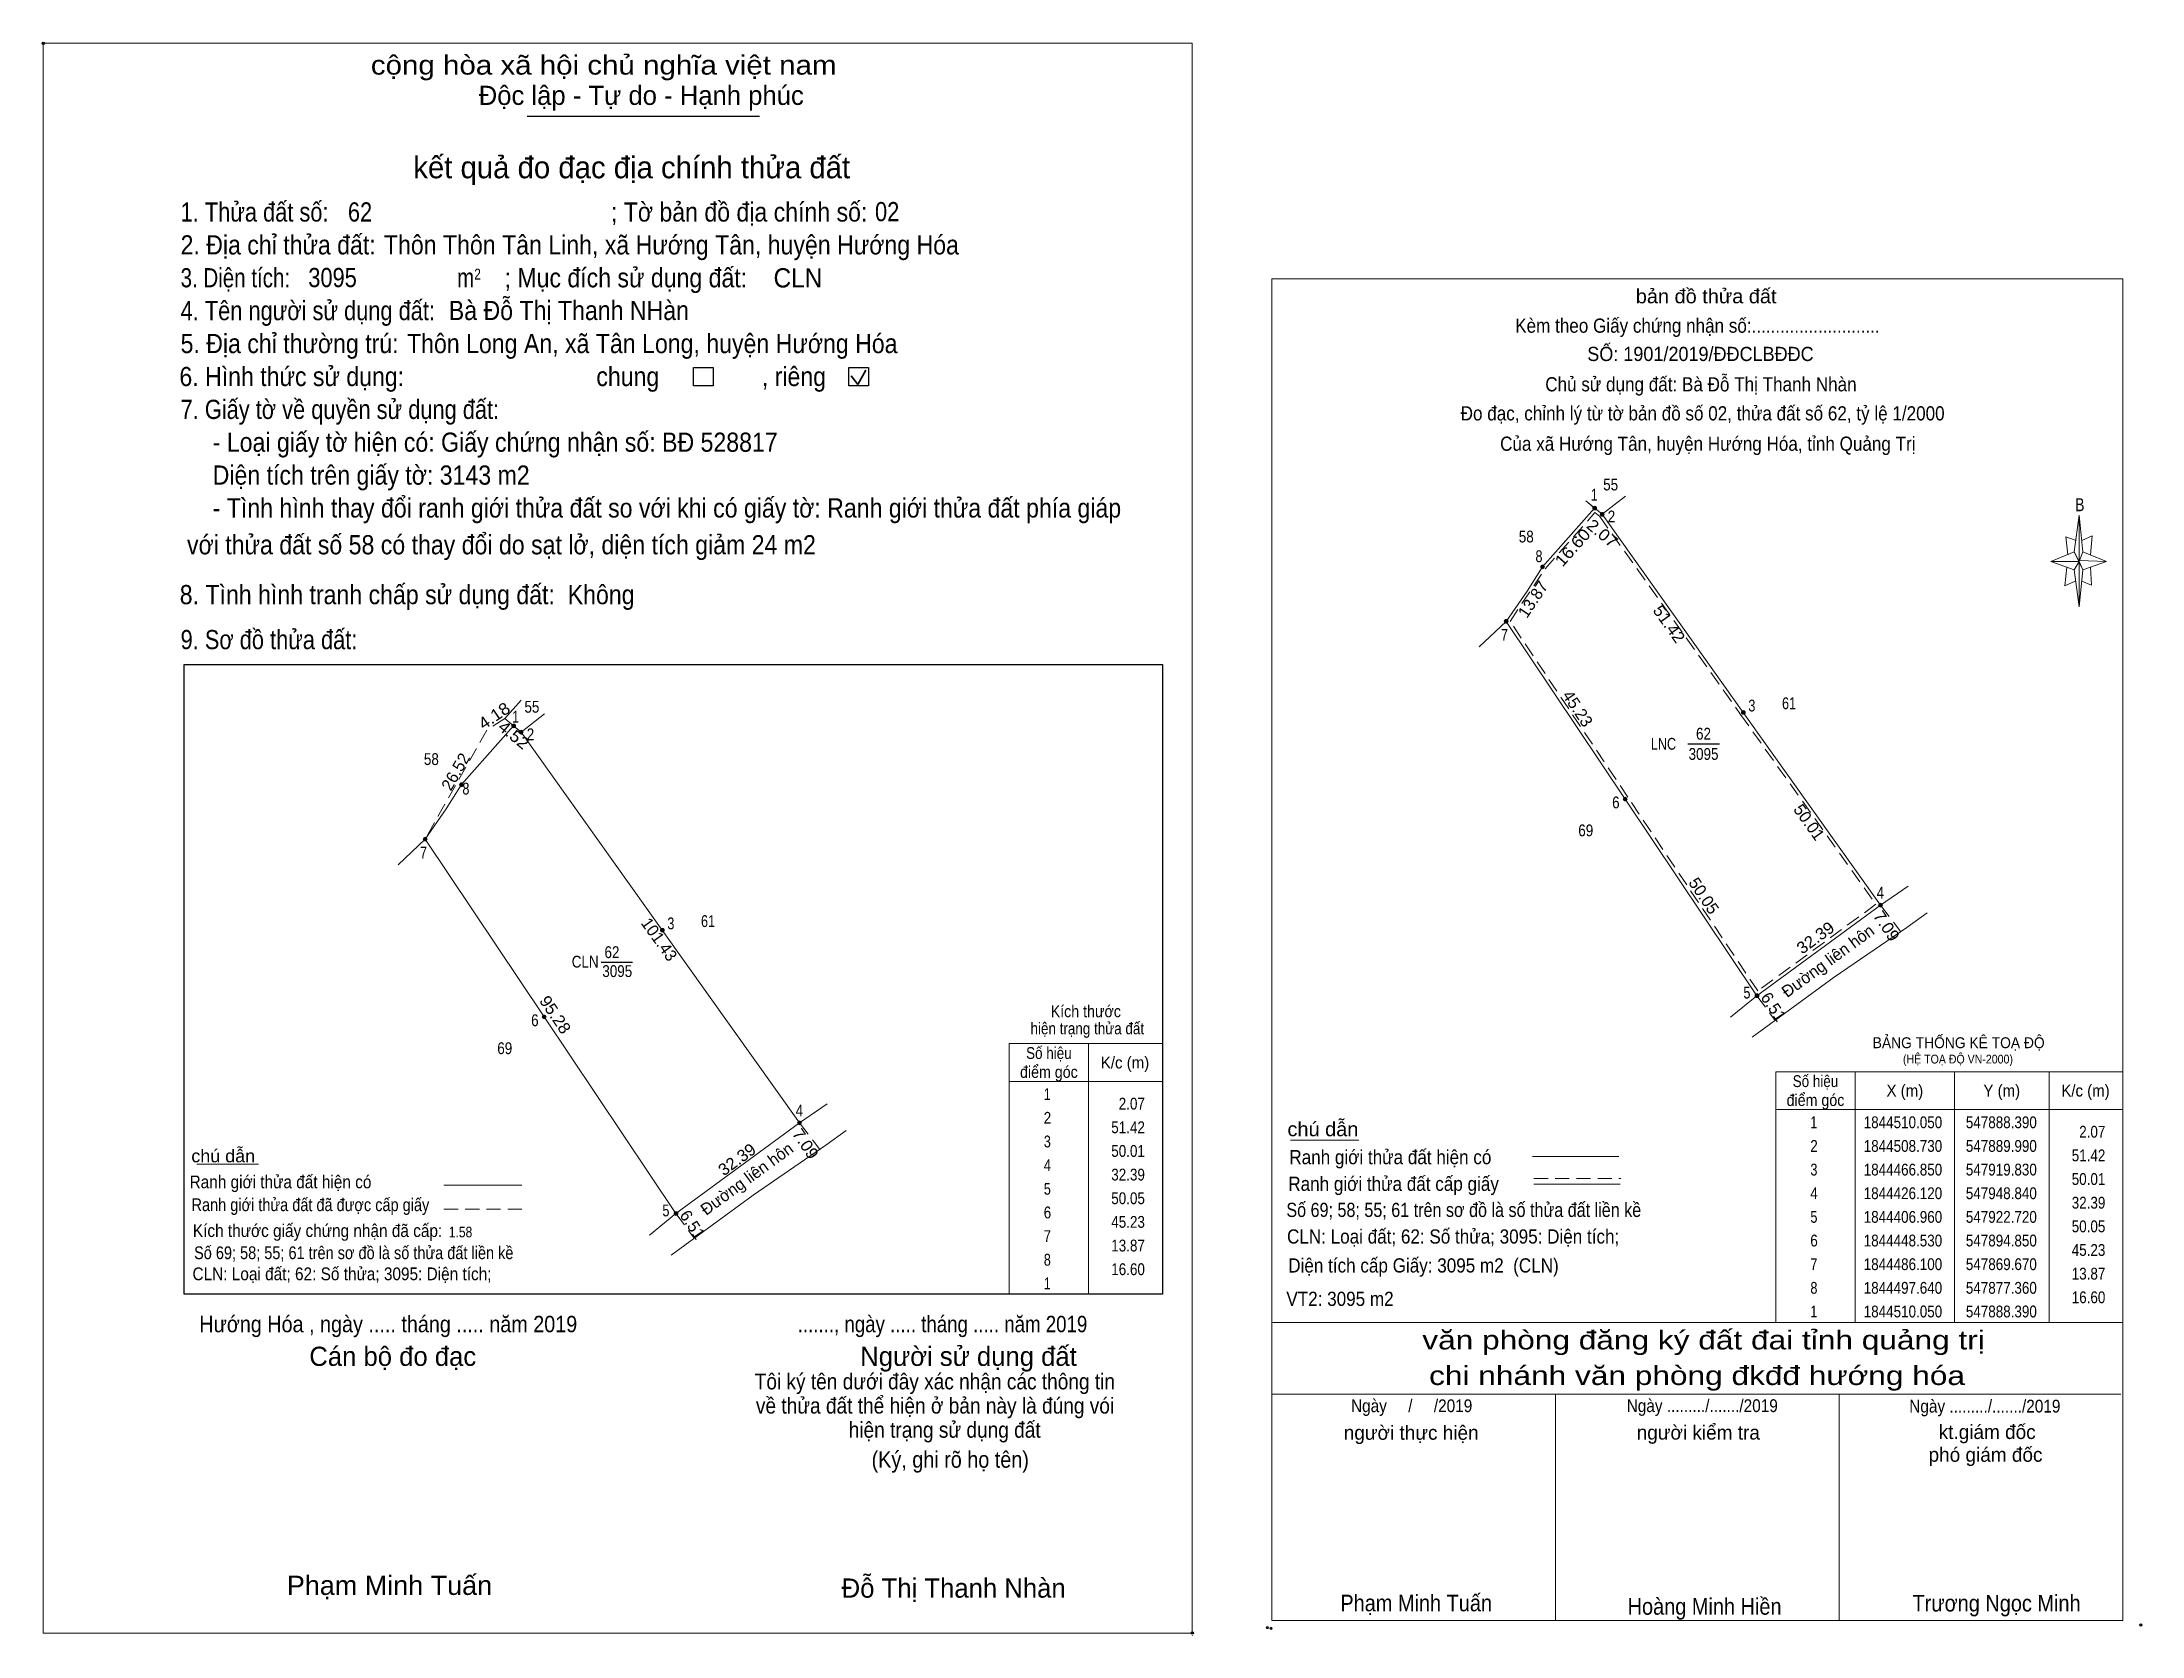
# Model space of a CAD drawing. Header units: metres. Extents: x 547560 to 548004, y 1844272 to 1844609.
import ezdxf
from ezdxf.enums import TextEntityAlignment as Align

# ---------------------------------------------------------------- set-up
doc = ezdxf.new("R2010")
doc.units = ezdxf.units.M
doc.header["$PDMODE"] = 32
doc.header["$PDSIZE"] = 0.5
doc.linetypes.add('MEDIUM_DASHED', pattern=[4.5, 3, -1.5])
for name, color, linetype, lineweight in [('1', 7, 'MEDIUM_DASHED', 13), ('10', 7, 'Continuous', 13), ('13', 7, 'Continuous', 25), ('17', 7, 'Continuous', 13), ('2', 7, 'Continuous', 25), ('23', 7, 'Continuous', 13), ('5', 7, 'Continuous', 13), ('54', 7, 'MEDIUM_DASHED', 13), ('6', 7, 'Continuous', 13), ('63', 7, 'Continuous', 13)]:
    doc.layers.add(name, color=color, linetype=linetype, lineweight=lineweight)

msp = doc.modelspace()

# ---------------------------------------------------------------- hatches: boundary and pattern name
at = {"layer": '63'}
for points in [[(547888.79, 1844510.05, 1), (547887.99, 1844510.05, 1)], [(547890.39, 1844508.73, 1), (547889.59, 1844508.73, 1)], [(547877.76, 1844497.64, 1), (547876.96, 1844497.64, 1)], [(547870.07, 1844486.1, 1), (547869.27, 1844486.1, 1)], [(547920.23, 1844466.85, 1), (547919.43, 1844466.85, 1)], [(547660.19, 1844464, 1), (547659.39, 1844464, 1)], [(547661.79, 1844462.68, 1), (547660.99, 1844462.68, 1)], [(547649.16, 1844451.59, 1), (547648.36, 1844451.59, 1)], [(547895.25, 1844448.53, 1), (547894.45, 1844448.53, 1)], [(547641.47, 1844440.05, 1), (547640.67, 1844440.05, 1)], [(547949.24, 1844426.12, 1), (547948.44, 1844426.12, 1)], [(547691.63, 1844420.8, 1), (547690.83, 1844420.8, 1)], [(547923.12, 1844406.96, 1), (547922.32, 1844406.96, 1)], [(547666.65, 1844402.48, 1), (547665.85, 1844402.48, 1)], [(547720.64, 1844380.07, 1), (547719.84, 1844380.07, 1)], [(547694.52, 1844360.91, 1), (547693.72, 1844360.91, 1)]]:
    msp.add_hatch(color=256, dxfattribs=at).paths.add_polyline_path(points)

# ---------------------------------------------------------------- linework, layer by layer
at = {"layer": '1'}
msp.add_lwpolyline([(547888.46, 1844509.08), (547889.47, 1844508.25), (547919.26, 1844466.44), (547947.87, 1844426.28), (547922.89, 1844407.96), (547895.43, 1844448.92), (547870.51, 1844486.1), (547877.92, 1844497.21)], close=True, dxfattribs=at)
at = {"layer": '10'}
for p, q in [((547886.5, 1844511.61), (547889.99, 1844508.73)), ((547889.99, 1844508.73), (547894.91, 1844512.6)), ((547863.94, 1844480.71), (547869.67, 1844486.1)), ((547661.39, 1844462.68), (547666.31, 1844466.55)), ((547659.79, 1844464), (547661.39, 1844462.68)), ((547635.34, 1844434.66), (547641.07, 1844440.05))]:
    msp.add_line(p, q, dxfattribs=at)
for points in [[(547888.39, 1844510.05), (547877.36, 1844497.64), (547874.12, 1844492.5), (547869.67, 1844486.1)], [(547948.84, 1844426.12), (547919.83, 1844466.85), (547889.99, 1844508.73)], [(547922.72, 1844406.96), (547894.85, 1844448.53), (547869.67, 1844486.1)], [(547659.79, 1844464), (547648.76, 1844451.59), (547645.52, 1844446.45), (547641.07, 1844440.05)], [(547720.24, 1844380.07), (547691.23, 1844420.8), (547661.39, 1844462.68)], [(547694.12, 1844360.91), (547666.25, 1844402.48), (547641.07, 1844440.05)]]:
    msp.add_lwpolyline(points, dxfattribs=at)
at = {"layer": '13'}
for p, q in [((547908.12, 1844460.21), (547914.78, 1844460.21)), ((547678.27, 1844414.02), (547684.93, 1844414.02))]:
    msp.add_line(p, q, dxfattribs=at)
at = {"layer": '17'}
for p, q in [((547824.05, 1844376.44), (547838.53, 1844376.44)), ((547592.82, 1844371.36), (547605.85, 1844371.36))]:
    msp.add_line(p, q, dxfattribs=at)
at = {"layer": '2'}
for p, q in [((547662.65, 1844592.92), (547711.8, 1844592.92)), ((547590.1, 1844477.01), (547796.98, 1844477.01)), ((547796.98, 1844477.01), (547796.98, 1844343.84))]:
    msp.add_line(p, q, dxfattribs=at)
at = {"layer": '2', "lineweight": 35}
for p, q in [((547731.2, 1844537.98), (547732.58, 1844536.18)), ((547732.58, 1844536.18), (547734.26, 1844539.19))]:
    msp.add_line(p, q, dxfattribs=at)
at = {"layer": '2', "lineweight": 13}
msp.add_lwpolyline([(547560.3, 1844608.33), (547803.31, 1844608.33), (547803.31, 1844272.21), (547560.3, 1844272.21)], close=True, dxfattribs=at)
at = {"layer": '2'}
for points in [[(547697.82, 1844539.78), (547701.99, 1844539.78), (547701.99, 1844535.88), (547697.82, 1844535.88)], [(547730.65, 1844539.78), (547734.83, 1844539.78), (547734.83, 1844535.88), (547730.65, 1844535.88)]]:
    msp.add_lwpolyline(points, close=True, dxfattribs=at)
msp.add_lwpolyline([(547796.98, 1844343.84), (547590.1, 1844343.84), (547590.1, 1844477.01)], dxfattribs=at)
for p in [(547560.3, 1844608.33), (547803.31, 1844272.21)]:
    msp.add_point(p, dxfattribs=at)
at = {"layer": '23'}
for p, q in [((547948.84, 1844426.12), (547954.67, 1844430.13)), ((547922.72, 1844406.96), (547948.84, 1844426.12)), ((547917.14, 1844402.42), (547922.72, 1844406.96)), ((547720.24, 1844380.07), (547726.07, 1844384.08)), ((547694.12, 1844360.91), (547720.24, 1844380.07)), ((547688.54, 1844356.37), (547694.12, 1844360.91))]:
    msp.add_line(p, q, dxfattribs=at)
for points in [[(547958.74, 1844424.51), (547954.44, 1844421.38), (547939.07, 1844410.85), (547921.73, 1844398.17)], [(547730.14, 1844378.46), (547725.84, 1844375.33), (547710.47, 1844364.8), (547693.13, 1844352.12)]]:
    msp.add_lwpolyline(points, dxfattribs=at)
at = {"layer": '5'}
for p, q in [((547989.83, 1844500.78), (547990.83, 1844508.58)), ((547989.83, 1844496.98), (547984.83, 1844498.78)), ((547991.63, 1844496.98), (547990.83, 1844489.18)), ((547991.63, 1844500.78), (547996.63, 1844498.78)), ((547993.23, 1844497.58), (547993.43, 1844493.78)), ((547993.43, 1844493.78), (547991.43, 1844494.58)), ((547820.09, 1844337.9), (548000.09, 1844337.9)), ((547820.09, 1844322.7), (547999.69, 1844322.7)), ((547820.09, 1844322.7), (547999.69, 1844322.7)), ((547820.09, 1844322.7), (547999.69, 1844322.7)), ((547880.09, 1844274.9), (547880.09, 1844322.7)), ((547940.09, 1844274.9), (547940.09, 1844322.7))]:
    msp.add_line(p, q, dxfattribs=at)
for points in [[(547820.09, 1844558.5), (548000.09, 1844558.5), (548000.09, 1844274.9), (547820.09, 1844274.9)], [(547990.83, 1844508.58), (547991.63, 1844500.78), (547990.83, 1844498.78)], [(547990.83, 1844498.78), (547984.83, 1844498.78), (547989.83, 1844500.78), (547991.63, 1844496.98), (547996.63, 1844498.78), (547990.83, 1844498.98)], [(547990.83, 1844498.78), (547990.83, 1844489.18), (547989.83, 1844496.98)]]:
    msp.add_lwpolyline(points, close=True, dxfattribs=at)
for points in [[(547990.23, 1844503.18), (547988.03, 1844503.98), (547988.43, 1844500.18)], [(547991.43, 1844503.18), (547993.63, 1844504.18), (547993.23, 1844500.18)], [(547990.83, 1844498.78), (547989.83, 1844500.78), (547984.83, 1844498.78)], [(547988.23, 1844497.58), (547987.83, 1844493.58), (547990.03, 1844494.58)], [(547990.83, 1844498.78), (547991.63, 1844496.98), (547996.63, 1844498.78)], [(548000.09, 1844274.9), (547820.09, 1844274.9), (547820.09, 1844322.7)]]:
    msp.add_lwpolyline(points, dxfattribs=at)
for p in [(547819.15, 1844273.36), (547819.95, 1844273.22)]:
    msp.add_point(p, dxfattribs=at)
at = {"layer": '54', "linetype": 'Continuous'}
for p, q in [((547888.39, 1844510.05), (547886.5, 1844511.61)), ((547657.9, 1844465.56), (547661.37, 1844469.41))]:
    msp.add_line(p, q, dxfattribs=at)
at = {"layer": '54'}
for p, q in [((547948.84, 1844426.12), (547953.13, 1844420.48)), ((547922.72, 1844406.96), (547926.59, 1844401.72)), ((547720.24, 1844380.07), (547724.53, 1844374.43)), ((547694.12, 1844360.91), (547697.99, 1844355.67))]:
    msp.add_line(p, q, dxfattribs=at)
msp.add_lwpolyline([(547659.79, 1844464), (547657.9, 1844465.56), (547654.14, 1844463.12), (547641.07, 1844440.05)], dxfattribs=at)
at = {"layer": '6'}
for p, q in [((547875.25, 1844372.96), (547893.53, 1844372.96)), ((547645.06, 1844366.93), (547661.51, 1844366.93)), ((547875.53, 1844367.1), (547893.81, 1844367.1))]:
    msp.add_line(p, q, dxfattribs=at)
at = {"layer": '6', "linetype": 'MEDIUM_DASHED'}
for p, q in [((547875.53, 1844368.34), (547893.93, 1844368.34)), ((547645.04, 1844361.85), (547661.6, 1844361.85))]:
    msp.add_line(p, q, dxfattribs=at)
at = {"layer": '6'}
msp.add_point((548003.89, 1844273.9), dxfattribs=at)
at = {"layer": '63'}
for p, q in [((547764.58, 1844343.84), (547764.58, 1844396.84)), ((547781.38, 1844396.84), (547781.38, 1844343.84)), ((547781.38, 1844396.84), (547781.38, 1844343.84)), ((547796.98, 1844396.84), (547796.98, 1844343.84)), ((547943.49, 1844390.9), (547943.49, 1844337.9)), ((547964.49, 1844390.9), (547964.49, 1844337.9)), ((547984.49, 1844390.9), (547984.49, 1844337.9)), ((547926.69, 1844382.9), (548000.09, 1844382.9))]:
    msp.add_line(p, q, dxfattribs=at)
for points in [[(547764.58, 1844396.84), (547781.38, 1844396.84), (547796.98, 1844396.84)], [(547764.58, 1844388.84), (547781.38, 1844388.84), (547796.98, 1844388.84)], [(547796.98, 1844343.84), (547781.38, 1844343.84), (547764.58, 1844343.84)]]:
    msp.add_lwpolyline(points, dxfattribs=at)
msp.add_lwpolyline([(547926.69, 1844390.9), (548000.09, 1844390.9), (548000.09, 1844337.9), (547926.69, 1844337.9)], close=True, dxfattribs=at)
for centre in [(547888.39, 1844510.05), (547889.99, 1844508.73), (547877.36, 1844497.64), (547869.67, 1844486.1), (547919.83, 1844466.85), (547659.79, 1844464), (547661.39, 1844462.68), (547648.76, 1844451.59), (547894.85, 1844448.53), (547641.07, 1844440.05), (547948.84, 1844426.12), (547691.23, 1844420.8), (547922.72, 1844406.96), (547666.25, 1844402.48), (547720.24, 1844380.07), (547694.12, 1844360.91)]:
    msp.add_circle(centre, 0.4, dxfattribs=at)

# ---------------------------------------------------------------- texts
at = {"layer": '1'}
for s, height, width, p in [('BẢNG THỐNG KÊ TOẠ ĐỘ ', 2.3, 0.95, (547947.19, 1844395.87)), ('(HỆ TOẠ ĐỘ VN-2000)', 1.86, 0.9, (547953.59, 1844392.63))]:
    msp.add_text(s, height=height, dxfattribs=dict(at, width=width)).set_placement(p)
at = {"layer": '13'}
for s, width, p in [('55', 0.85, (547891.775, 1844513.78)), ('58', 0.85, (547873.93, 1844502.78)), ('55', 0.85, (547663.655, 1844466.79)), ('61', 0.8, (547929.5, 1844467.53)), ('62', 0.85, (547911.41, 1844461.1)), ('58', 0.85, (547642.39, 1844455.73)), ('3095', 0.85, (547911.42, 1844456.82)), ('69', 0.85, (547886.51, 1844440.66)), ('61', 0.8, (547700.9, 1844421.48)), ('62', 0.85, (547680.58, 1844414.91)), ('3095', 0.85, (547681.7, 1844410.91)), ('69', 0.85, (547657.91, 1844394.61))]:
    msp.add_text(s, height=2.5, dxfattribs=dict(at, width=width)).set_placement(p, align=Align.CENTER)
for s, width, p in [('LNC ', 0.8, (547906.36, 1844458.96)), ('CLN', 0.85, (547677.76, 1844412.91))]:
    msp.add_text(s, height=2.5, dxfattribs=dict(at, width=width)).set_placement(p, align=Align.RIGHT)
at = {"layer": '2'}
for s, height, width, p in [('cộng hòa xã hội chủ nghĩa việt nam', 4.056, 1.15, (547629.59, 1844601.69)), ('1. Thửa đất số:', 4.056, 0.85, (547589.36, 1844570.62)), ('62', 4.06, 0.85, (547624.74, 1844570.62)), ('; Tờ bản đồ địa chính số:', 4.056, 0.9, (547680.37, 1844570.62)), ('02', 4.06, 0.85, (547736.21, 1844570.69)), ('2. Địa chỉ thửa đất:', 4.056, 0.9, (547589.36, 1844563.67)), ('Thôn Thôn Tân Linh, xã Hướng Tân, huyện Hướng Hóa', 4.06, 0.9, (547632.35, 1844563.67)), ('3. Diện tích:', 4.056, 0.8, (547589.36, 1844556.72)), ('3095', 4.06, 0.85, (547616.36, 1844556.76)), ('m', 4.056, 0.8, (547647.83, 1844556.72)), ('2', 2.318, 0.8, (547651.46, 1844558.34)), ('; Mục đích sử dụng đất:', 4.056, 0.9, (547657.87, 1844556.72)), ('CLN', 4.06, 0.95, (547714.75, 1844556.69)), ('Bà Đỗ Thị Thanh NHàn', 4.06, 0.9, (547646.08, 1844549.8)), ('4. Tên người sử dụng đất:', 4.056, 0.85, (547589.36, 1844549.77)), ('5. Địa chỉ thường trú:', 4.056, 0.9, (547589.36, 1844542.81)), ('Thôn Long An, xã Tân Long, huyện Hướng Hóa', 4.06, 0.9, (547637.24, 1844542.81)), ('6. Hình thức sử dụng:', 4.056, 0.9, (547589.11, 1844535.84)), ('chung                , riêng', 4.056, 0.9, (547677.28, 1844535.84)), ('7. Giấy tờ về quyền sử dụng đất:', 4.056, 0.85, (547589.36, 1844528.89)), ('     - Loại giấy tờ hiện có: Giấy chứng nhận số: BĐ 528817', 4.06, 0.9, (547589.36, 1844521.95)), ('     Diện tích trên giấy tờ: 3143 m2', 4.06, 0.9, (547589.36, 1844515)), ('     - Tình hình thay đổi ranh giới thửa đất so với khi có giấy tờ: Ranh giới thửa đất phía giáp ', 4.06, 0.9, (547589.36, 1844508.05)), (' với thửa đất số 58 có thay đổi do sạt lở, diện tích giảm 24 m2', 4.06, 0.9, (547589.36, 1844500.27)), ('8. Tình hình tranh chấp sử dụng đất:  Không', 4.06, 0.9, (547589.18, 1844489.73)), ('9. Sơ đồ thửa đất:', 4.056, 0.85, (547589.36, 1844480.22)), ('Hướng Hóa , ngày ..... tháng ..... năm 2019', 3.474, 0.9, (547593.32, 1844335.81)), ('......., ngày ..... tháng ..... năm 2019', 3.474, 0.85, (547719.86, 1844335.81)), ('(Ký, ghi rõ họ tên)', 3.477, 0.9, (547735.49, 1844307.17)), ('Phạm Minh Tuấn', 4.06, 1.05, (547611.83, 1844280.28))]:
    msp.add_text(s, height=height, dxfattribs=dict(at, width=width)).set_placement(p)
for s, height, p in [('Độc lập - Tự do - Hạnh phúc', 4.056, (547652.4, 1844595.28)), ('Cán bộ đo đạc', 4.056, (547616.58, 1844328.7)), ('Người sử dụng đất', 4.056, (547733.08, 1844328.7)), ('Đỗ Thị Thanh Nhàn', 4.06, (547729.15, 1844279.7))]:
    msp.add_text(s, height=height, dxfattribs=at).set_placement(p)
for s, height, p in [('kết quả đo đạc địa chính thửa đất', 4.636, (547684.755, 1844579.77)), ('.', 1.159, (547803.293, 1844271.6))]:
    msp.add_text(s, height=height, dxfattribs=at).set_placement(p, align=Align.CENTER)
for s, height, width, p in [('1.58', 2.25, 0.85, (547648.555, 1844355.88)), ('Tôi ký tên dưới đây xác nhận các thông tin', 3.351, 0.9, (547748.865, 1844323.74)), ('về thửa đất thể hiện ở bản này là đúng vói', 3.351, 0.9, (547748.9, 1844318.62)), ('hiện trạng sử dụng đất', 3.351, 0.9, (547750.945, 1844313.51))]:
    msp.add_text(s, height=height, dxfattribs=dict(at, width=width)).set_placement(p, align=Align.CENTER)
at = {"layer": '5'}
for s, height, width, p in [('bản đồ thửa đất', 3, 1.05, (547911.97, 1844553.34)), ('Kèm theo Giấy chứng nhận số:...........................', 3, 0.9, (547910.13, 1844547.12)), ('SỐ: 1901/2019/ĐĐCLBĐĐC', 3, 0.95, (547910.77, 1844541.14)), ('Chủ sử dụng đất: Bà Đỗ Thị Thanh Nhàn', 3, 0.9, (547910.87, 1844534.72)), ('Đo đạc, chỉnh lý từ tờ bản đồ số 02, thửa đất số 62, tỷ lệ 1/2000 ', 3, 0.9, (547911.73, 1844528.58)), ('Của xã Hướng Tân, huyện Hướng Hóa, tỉnh Quảng Trị', 3, 0.9, (547912.325, 1844522.16)), ('B', 2.755, 0.8, (547990.995, 1844509.38)), ('văn phòng đăng ký đất đai tỉnh quảng trị', 4, 1.25, (547911.42, 1844332.18)), ('chi nhánh văn phòng đkđđ hướng hóa', 4, 1.25, (547910.045, 1844324.66)), ('Ngày     /     /2019', 2.7, 0.9, (547849.69, 1844318.92)), ('Ngày ........./......./2019', 2.7, 0.9, (547911.145, 1844318.94)), ('Ngày ........./......./2019', 2.7, 0.9, (547970.905, 1844318.84)), ('Phạm Minh Tuấn', 3.5, 0.9, (547850.65, 1844276.82)), ('Hoàng Minh Hiền', 3.5, 0.9, (547911.64, 1844276.1)), ('Trương Ngọc Minh', 3.5, 0.9, (547973.38, 1844276.78))]:
    msp.add_text(s, height=height, dxfattribs=dict(at, width=width)).set_placement(p, align=Align.CENTER)
for s, p in [('người thực hiện', (547849.595, 1844313.08)), ('người kiểm tra', (547910.305, 1844313.12)), ('kt.giám đốc', (547971.4, 1844313.24)), ('phó giám đốc', (547971.05, 1844308.43))]:
    msp.add_text(s, height=3, dxfattribs=at).set_placement(p, align=Align.CENTER)
at = {"layer": '6'}
for s, height, width, p in [('chú dẫn', 3, 1.05, (547823.43, 1844377.26)), ('chú dẫn', 2.7, 1.05, (547591.63, 1844371.74)), ('Ranh giới thửa đất hiện có ', 3, 0.9, (547823.83, 1844371.34)), ('Ranh giới thửa đất hiện có ', 2.7, 0.9, (547591.26, 1844366.25)), ('Ranh giới thửa đất cấp giấy', 3, 0.9, (547823.61, 1844365.7)), ('Ranh giới thửa đất đã được cấp giấy', 2.7, 0.85, (547591.67, 1844361.42)), ('Số 69; 58; 55; 61 trên sơ đồ là số thửa đất liền kề', 3, 0.85, (547823.2, 1844360.18)), ('Kích thước giấy chứng nhận đã cấp:', 2.7, 0.9, (547591.96, 1844355.95)), ('CLN: Loại đất; 62: Số thửa; 3095: Diện tích;', 3, 0.9, (547823.34, 1844354.56)), ('Số 69; 58; 55; 61 trên sơ đồ là số thửa đất liền kề', 2.7, 0.85, (547592.21, 1844351.27)), ('Diện tích cấp Giấy: 3095 m2  (CLN)', 3, 0.9, (547823.6, 1844348.44)), ('CLN: Loại đất; 62: Số thửa; 3095: Diện tích;', 2.7, 0.9, (547591.88, 1844346.81)), ('VT2: 3095 m2', 3, 0.9, (547823.2, 1844341.38))]:
    msp.add_text(s, height=height, dxfattribs=dict(at, width=width)).set_placement(p)
at = {"layer": '63'}
for s, width, p in [(' 1', 0.75, (547888.99, 1844511.62)), (' 2', 0.85, (547892.74, 1844507.02)), (' 8', 0.8, (547877.36, 1844498.62)), (' 7', 0.8, (547870.06, 1844481.99)), (' 1', 0.75, (547660.89, 1844464.7)), (' 3', 0.8, (547922.38, 1844467.05)), (' 2', 0.85, (547664.14, 1844460.97)), (' 8', 0.8, (547650.44, 1844449.49)), (' 6', 0.85, (547893.67, 1844446.57)), (' 7', 0.8, (547641.46, 1844435.94)), (' 4', 0.85, (547949.61, 1844427.49)), (' 3', 0.8, (547693.78, 1844421)), (' 5', 0.8, (547921.34, 1844406.36)), (' 6', 0.85, (547665.07, 1844400.52)), (' 4', 0.85, (547721.01, 1844381.44)), ('2.07', 0.85, (547793.28, 1844382.89)), ('51.42', 0.85, (547793.28, 1844377.89)), ('2.07', 0.85, (547996.39, 1844376.95)), ('50.01', 0.85, (547793.28, 1844372.89)), ('51.42', 0.85, (547996.39, 1844371.95)), ('32.39', 0.85, (547793.28, 1844367.89)), ('50.01', 0.85, (547996.39, 1844366.95)), ('50.05', 0.85, (547793.28, 1844362.89)), ('32.39', 0.85, (547996.39, 1844361.95)), (' 5', 0.8, (547692.74, 1844360.31)), ('45.23', 0.85, (547793.28, 1844357.89)), ('50.05', 0.85, (547996.39, 1844356.95)), ('13.87', 0.85, (547793.28, 1844352.89)), ('16.60', 0.85, (547793.28, 1844347.89)), ('45.23', 0.85, (547996.39, 1844351.95)), ('13.87', 0.85, (547996.39, 1844346.95)), ('16.60', 0.85, (547996.39, 1844341.95))]:
    msp.add_text(s, height=2.5, dxfattribs=dict(at, width=width)).set_placement(p, align=Align.RIGHT)
for s, rotation, width, p in [('2.07', 320.477, 1.1, (547889.21, 1844503.753)), ('16.60', 48.369, 1.1, (547884.66, 1844500.895)), ('51.42', 305.47, 1.05, (547903.108, 1844484.825)), ('4.18', 34.417, 1.1, (547656.379, 1844465.105)), ('4.52', 320.477, 1.1, (547659.03, 1844461.133)), ('32.39', 36.261, 1.05, (547935.821, 1844418.218)), ('7.09', 303.839, 1.05, (547949.071, 1844421.006)), ('95.28', 303.831, 1.05, (547667.556, 1844402.251)), ('7.09', 303.839, 1.05, (547720.471, 1844374.956)), ('32.39', 36.261, 1.05, (547707.766, 1844371.329))]:
    msp.add_text(s, height=2.5, rotation=rotation, dxfattribs=dict(at, width=width)).set_placement(p, align=Align.CENTER)
for s, rotation, p in [('13.87', 56.321, (547876.39, 1844490.077)), ('45.23', 303.831, (547883.759, 1844466.976)), ('26.52', 60.064, (547648.599, 1844453.701)), ('50.01', 305.46, (547932.713, 1844442.92)), ('50.05', 303.839, (547910.453, 1844427.386)), ('101.43', 305.47, (547689.554, 1844418.145)), ('Đường liên hôn', 36.261, (547938.446, 1844413.302)), ('6.51', 303.839, (547925.187, 1844403.911)), ('Đường liên hôn', 36.261, (547709.841, 1844367.248)), ('6.51', 303.839, (547696.584, 1844357.866))]:
    msp.add_text(s, height=2.5, rotation=rotation, dxfattribs=at).set_placement(p, align=Align.CENTER)
for s, width, p in [('Kích thước ', 0.9, (547781.205, 1844402.41)), ('hiện trạng thửa đất', 0.85, (547781.105, 1844398.8)), ('Số hiệu', 0.85, (547772.98, 1844393.59)), ('điểm góc', 0.9, (547772.98, 1844389.59)), ('K/c (m)', 0.95, (547789.08, 1844391.59)), ('Số hiệu', 0.85, (547935.09, 1844387.65)), (' 1', 0.75, (547772.275, 1844384.89)), ('điểm góc', 0.9, (547935.09, 1844383.65)), ('X (m)', 0.95, (547953.99, 1844385.65)), ('Y (m)', 0.95, (547974.485, 1844385.65)), ('K/c (m)', 0.95, (547992.19, 1844385.65)), (' 2', 0.85, (547772.28, 1844379.89)), (' 1', 0.75, (547934.385, 1844378.95)), ('1844510.050', 0.85, (547953.59, 1844378.95)), ('547888.390', 0.85, (547974.395, 1844378.95)), (' 3', 0.8, (547772.28, 1844374.89)), (' 4', 0.85, (547772.275, 1844369.89)), (' 2', 0.85, (547934.39, 1844373.95)), ('1844508.730', 0.85, (547953.59, 1844373.95)), ('547889.990', 0.85, (547974.395, 1844373.95)), (' 3', 0.8, (547934.39, 1844368.95)), ('1844466.850', 0.85, (547953.59, 1844368.95)), ('547919.830', 0.85, (547974.395, 1844368.95)), (' 5', 0.8, (547772.28, 1844364.89)), (' 4', 0.85, (547934.385, 1844363.95)), ('1844426.120', 0.85, (547953.59, 1844363.95)), ('547948.840', 0.85, (547974.395, 1844363.95)), (' 6', 0.85, (547772.28, 1844359.89)), (' 5', 0.8, (547934.39, 1844358.95)), ('1844406.960', 0.85, (547953.59, 1844358.95)), ('547922.720', 0.85, (547974.395, 1844358.95)), (' 7', 0.8, (547772.28, 1844354.89)), (' 6', 0.85, (547934.39, 1844353.95)), ('1844448.530', 0.85, (547953.59, 1844353.95)), ('547894.850', 0.85, (547974.395, 1844353.95)), (' 8', 0.8, (547772.28, 1844349.89)), (' 7', 0.8, (547934.39, 1844348.95)), ('1844486.100', 0.85, (547953.59, 1844348.95)), ('547869.670', 0.85, (547974.395, 1844348.95)), (' 1', 0.75, (547772.275, 1844344.89)), (' 8', 0.8, (547934.39, 1844343.95)), ('1844497.640', 0.85, (547953.59, 1844343.95)), ('547877.360', 0.85, (547974.395, 1844343.95)), (' 1', 0.75, (547934.385, 1844338.95)), ('1844510.050', 0.85, (547953.59, 1844338.95)), ('547888.390', 0.85, (547974.395, 1844338.95))]:
    msp.add_text(s, height=2.5, dxfattribs=dict(at, width=width)).set_placement(p, align=Align.CENTER)

doc.saveas('drawing.dxf')
